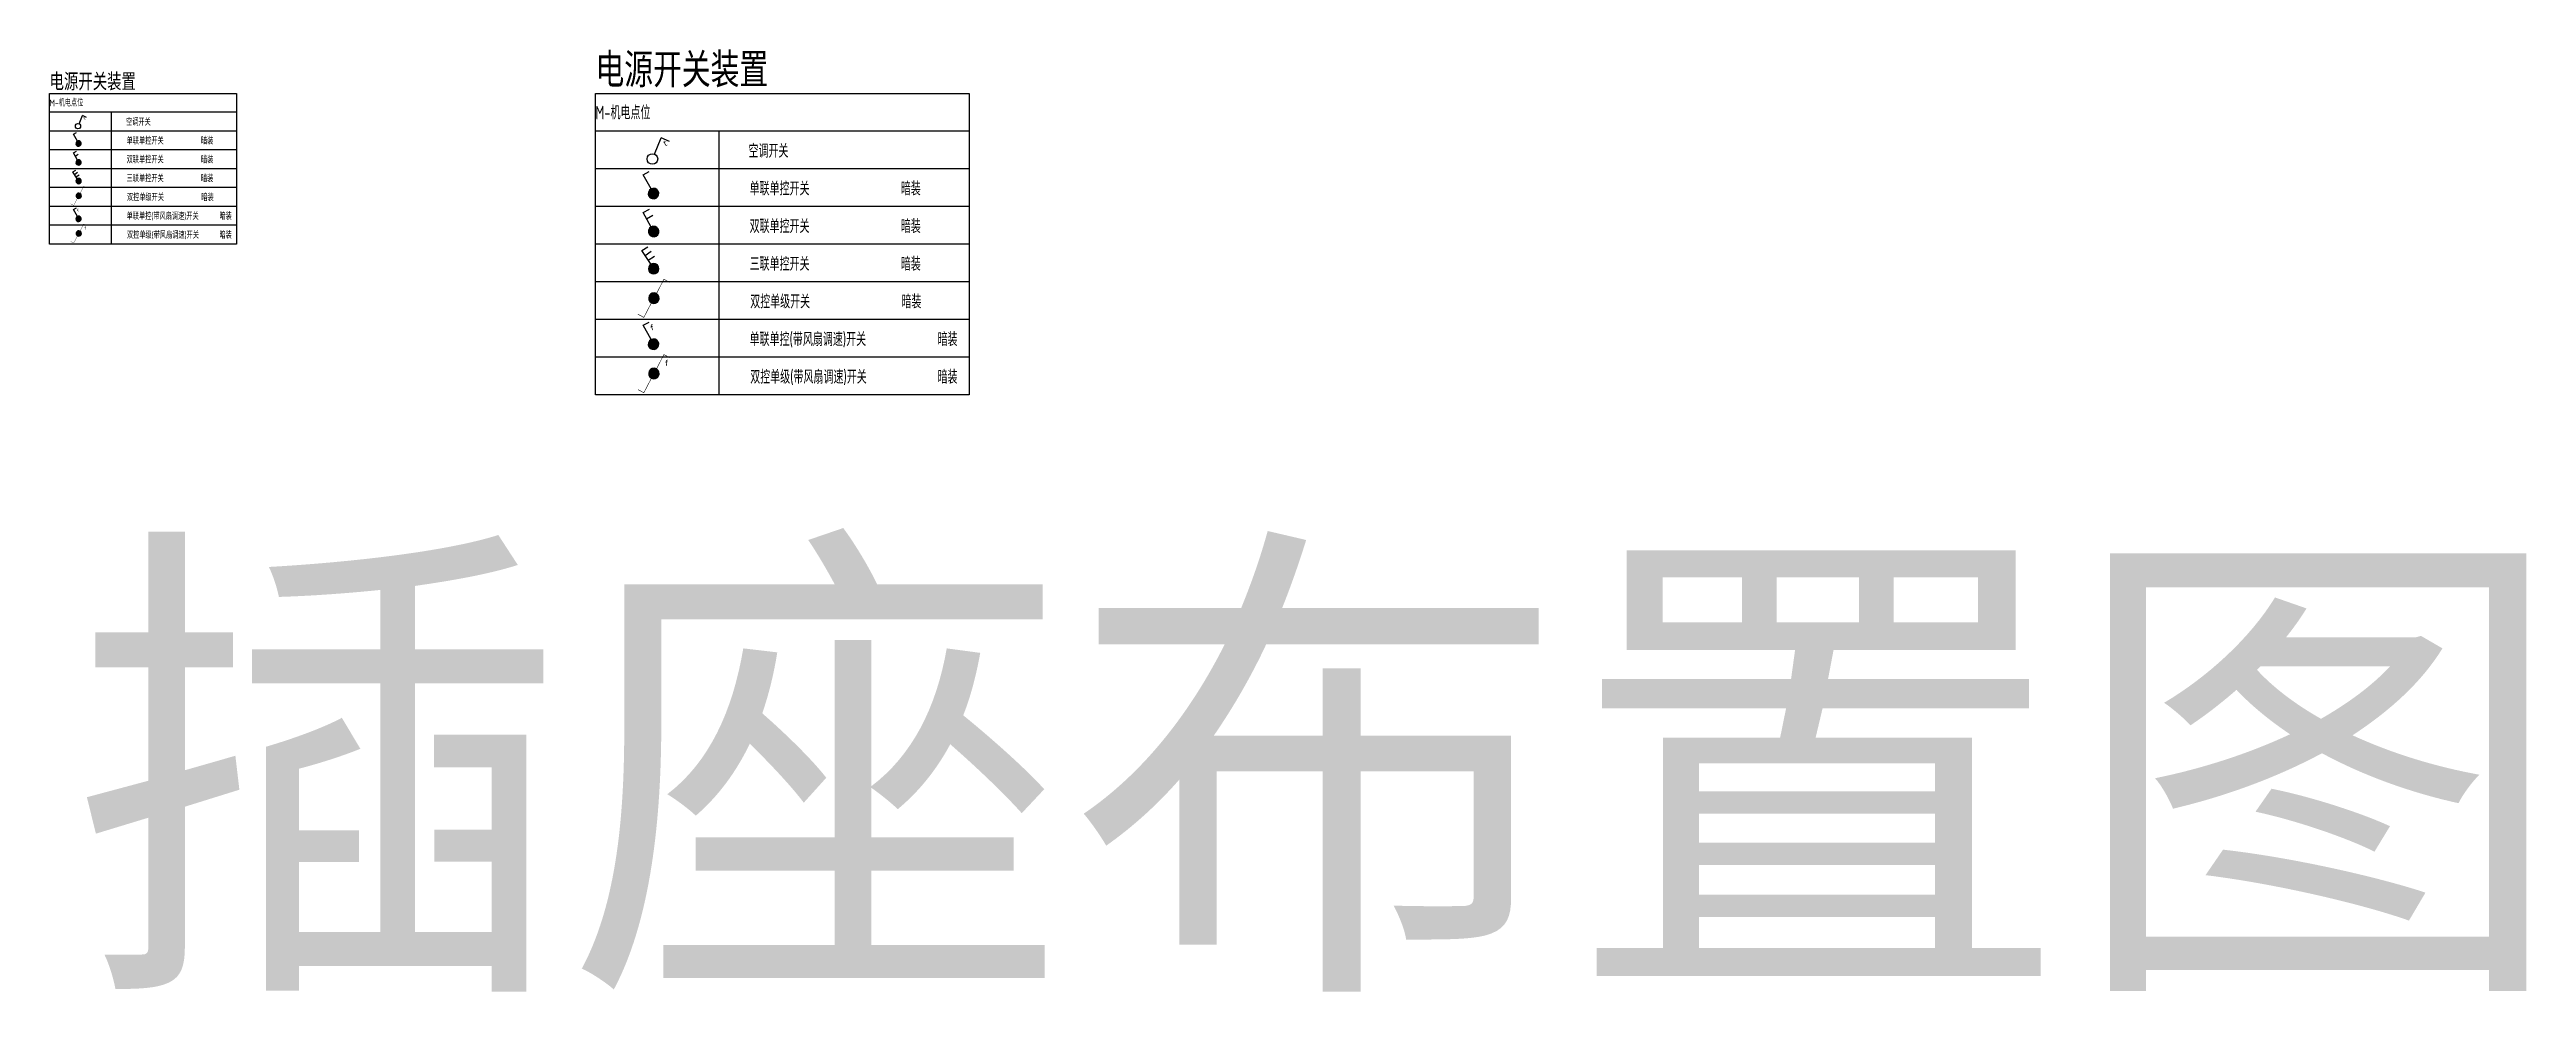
# Model space of a CAD drawing. Header units: millimetres. Extents: x -133666 to 228300, y -346623 to 180165.
# Drawn here: x 44070 to 80574, y -183580 to -169684 of the extents above; entities that cross this region are included whole.
import ezdxf
from ezdxf.enums import TextEntityAlignment as Align

# ---------------------------------------------------------------- set-up
doc = ezdxf.new("R2010")
doc.units = ezdxf.units.MM
doc.header["$LTSCALE"] = 1000
doc.layers.get('0').update_dxf_attribs({"linetype": 'CONTINUOUS'})
for name, color, linetype in [('M-机电点位(布局空间)', 7, 'CONTINUOUS'), ('PUB_TEXT', 7, 'CONTINUOUS'), ('W-文字', 35, 'CONTINUOUS')]:
    doc.layers.add(name, color=color, linetype=linetype)
doc.styles.add('WORD-1', font='tssdeng.shx', dxfattribs={"width": 0.7, "bigfont": 'tssdchn.shx'})
doc.styles.add('XZ', font='', dxfattribs={"width": 0.7})
doc.styles.add('文字2', font='simhei.ttf')
doc.styles.add('黑体', font='simhei.ttf')
doc.styles.get('XZ').set_extended_font_data('SimSun')

# ---------------------------------------------------------------- blocks, each defined once
blk = doc.blocks.new('单极限时开关 明装')
at = {"linetype": 'Continuous'}
for p in [(13.3, 13.3), (79.5, 35.4)]:
    blk.add_line(p, (57.5, 57.5), dxfattribs=at)
blk.add_circle((0, 0), 18.8)
at = {"lineweight": 120, "style": '文字2'}
blk.add_text('t', height=20, dxfattribs=at).set_placement((55.8, 25.2))
blk = doc.blocks.new('单联单控开关 暗装')
at = {"linetype": 'Continuous'}
h = blk.add_hatch(color=256, dxfattribs=at)
edge = h.paths.add_edge_path()
edge.add_ellipse((0, 0), major_axis=(-26.5, 8.4), ratio=1, start_angle=0, end_angle=360, ccw=False)
for p, q in [((-54, 100), (-23, 117)), ((-13, 25), (-54, 100))]:
    blk.add_line(p, q)
at = {"linetype": 'Continuous', "extrusion": (0, 0, -1)}
blk.add_ellipse((0, 0), major_axis=(-26.5, 8.4), ratio=1, start_param=1.546417, end_param=7.829602, dxfattribs=at)
blk = doc.blocks.new('双联单控开关 暗装')
at = {"linetype": 'Continuous'}
h = blk.add_hatch(color=256, dxfattribs=at)
edge = h.paths.add_edge_path()
edge.add_ellipse((0, 0), major_axis=(-26.8, 7.6), ratio=1, start_angle=0, end_angle=360, ccw=False)
for p, q in [((-55, 100), (-22, 118)), ((-12, 23), (-55, 100)), ((-37, 66), (-4, 86))]:
    blk.add_line(p, q, dxfattribs=at)
at = {"linetype": 'Continuous', "extrusion": (0, 0, -1)}
blk.add_ellipse((0, 0), major_axis=(-26.8, 7.6), ratio=1, start_param=1.568207, end_param=7.851392, dxfattribs=at)
blk = doc.blocks.new('三联单控开关 暗装')
at = {"linetype": 'Continuous'}
h = blk.add_hatch(color=256, dxfattribs=at)
edge = h.paths.add_edge_path()
edge.add_ellipse((0, 0), major_axis=(-19.7, 19.7), ratio=1, start_angle=0, end_angle=360, ccw=False)
for p, q in [((-62, 96), (-30, 116)), ((-14, 22), (-62, 96)), ((-45, 70), (-13, 92)), ((-29, 45), (4, 67))]:
    blk.add_line(p, q, dxfattribs=at)
at = {"linetype": 'Continuous', "extrusion": (0, 0, -1)}
blk.add_ellipse((0, 0), major_axis=(-19.7, 19.7), ratio=1, start_param=4.559076237561083, end_param=10.84226154474067, dxfattribs=at)
blk = doc.blocks.new('双控单级开关 暗装')
at = {"linetype": 'Continuous'}
h = blk.add_hatch(color=256, dxfattribs=at)
edge = h.paths.add_edge_path()
edge.add_ellipse((5, 0), major_axis=(5.5, 27.3), ratio=1, start_angle=0, end_angle=360)
at = {"const_width": 3, "elevation": 1296}
for points in [[(-11, 23), (-59, 95), (-88, 75)], [(21, -22), (68, -94), (97, -74)]]:
    blk.add_lwpolyline(points, dxfattribs=at)
at = {"linetype": 'Continuous'}
for major_axis in [(5.5, 27.3), (-5.5, -27.3)]:
    blk.add_ellipse((5, 0, 1296), major_axis=major_axis, ratio=1, start_param=1.570356, end_param=7.853541, dxfattribs=at)

msp = doc.modelspace()

# ---------------------------------------------------------------- linework, layer by layer
at = {"layer": 'W-文字', "color": 249}
for p, q in [((46823.3, -170609.3), (44070, -170609.3)), ((44980.1, -170609.3), (44980.1, -172553.7)), ((46823.3, -170887.1), (44070, -170887.1)), ((46823.3, -171164.8), (44070, -171164.8)), ((57622.7, -170887.1), (52116.1, -170887.1)), ((53936.1, -170887.1), (53936.1, -174776)), ((46823.3, -171442.6), (44070, -171442.6)), ((57622.7, -171442.6), (52116.1, -171442.6)), ((46823.3, -171720.4), (44070, -171720.4)), ((46823.3, -171998.2), (44070, -171998.2)), ((46823.3, -172276), (44070, -172276)), ((57622.7, -171998.2), (52116.1, -171998.2)), ((46823.3, -172553.7), (44070, -172553.7)), ((57622.7, -172553.7), (52116.1, -172553.7)), ((57622.7, -173109.3), (52116.1, -173109.3)), ((57622.7, -173664.8), (52116.1, -173664.8)), ((57622.7, -174220.4), (52116.1, -174220.4)), ((57622.7, -174776), (52116.1, -174776))]:
    msp.add_line(p, q, dxfattribs=at)
for points in [[(44070, -170331.5), (46823.3, -170331.5), (46823.3, -172553.7)], [(44070, -172553.7), (44070, -170331.5)], [(52116.1, -170331.5), (57622.7, -170331.5), (57622.7, -174776)], [(52116.1, -174776), (52116.1, -170331.5)]]:
    msp.add_lwpolyline(points, dxfattribs=at)

# ---------------------------------------------------------------- block references
at = {"layer": 'M-机电点位(布局空间)', "color": 7}
for name, p, xscale, yscale, zscale, rotation in [('单极限时开关 明装', (44489.4, -170815.4), 2.074074074042287, 2.074074074043892, 2.074074074043892, 22.04904125176757), ('单极限时开关 明装', (52954.9, -171299.2), 4.14814814811155, 4.148148148087785, 4.148148148087785, 22.04904125161666), ('双控单级开关 暗装', (44493.7, -171843, -1810.4), -1.396369439445286, 1.396369439433329, 1.396369439446264, 186.268306999439), ('双控单级开关 暗装', (44493.7, -172398.6, -1810.4), -1.396369439445286, 1.396369439433329, 1.396369439446264, 186.268306999439), ('双控单级开关 暗装', (52963.5, -173354.6, -3620.7), -2.792738878919502, 2.792738878895761, 2.792738878892527, 186.2683069993737), ('双控单级开关 暗装', (52963.5, -174465.7, -3620.7), -2.792738878919502, 2.792738878895761, 2.792738878892527, 186.2683069993737)]:
    msp.add_blockref(name, p, dxfattribs=dict(at, xscale=xscale, yscale=yscale, zscale=zscale, rotation=rotation))
for name, p, xscale, yscale, zscale in [('双联单控开关 暗装', (44498.3, -171350.2), 1.396369439447881, 1.396369439433329, 1.396369439446264), ('单联单控开关 暗装', (44498, -171070.8), 1.396369439447881, 1.396369439433329, 1.396369439446264), ('三联单控开关 暗装', (44498.7, -171624.6), 1.395793079675059, 1.395793079660507, 1.395793079670208), ('单联单控开关 暗装', (52971.9, -171810.1), 2.792738878866658, 2.792738878895761, 2.792738878892527), ('单联单控开关 暗装', (44498, -172181.9), 1.396369439447881, 1.396369439433329, 1.396369439446264), ('双联单控开关 暗装', (52972.6, -172368.8), 2.792738878866658, 2.792738878895761, 2.792738878892527), ('三联单控开关 暗装', (52973.5, -172917.6), 2.791586159321014, 2.791586159350118, 2.791586159340416), ('单联单控开关 暗装', (52971.9, -174032.3), 2.792738878866658, 2.792738878895761, 2.792738878892527)]:
    msp.add_blockref(name, p, dxfattribs=dict(at, xscale=xscale, yscale=yscale, zscale=zscale))

# ---------------------------------------------------------------- texts
at = {"lineweight": 120, "style": '文字2'}
for height, rotation, p in [(41.5, 22.04904, (44480.4, -172083.5)), (41.5, 5.48341, (44580.6, -172342.5)), (83, 22.04904, (52936.7, -173835.6)), (83, 5.48341, (53137.2, -174353.6))]:
    msp.add_text('f', height=height, rotation=rotation, dxfattribs=at).set_placement(p)
at = {"layer": 'M-机电点位(布局空间)', "color": 7, "style": 'WORD-1', "width": 0.7}
for height, p in [(100, (44070, -170473.2)), (200, (52116.1, -170614.9))]:
    msp.add_text('M-机电点位', height=height, dxfattribs=at).set_placement(p, align=Align.MIDDLE_LEFT)
at = {"layer": 'PUB_TEXT', "style": '黑体'}
msp.add_text('插座布置图', height=5401.42, dxfattribs=at).set_placement((44348.1, -182983.1))
at = {"layer": 'W-文字', "color": 35, "ltscale": 1000, "style": 'XZ', "width": 0.7}
for height, p in [(444.44, (52116.1, -170193.5)), (222.22, (44070, -170262.5))]:
    msp.add_text('电源开关装置', height=height, dxfattribs=at).set_placement(p)
at = {"layer": 'W-文字', "color": 35, "style": 'WORD-1', "width": 0.7}
for s, height, p in [('空调开关', 100, (45198, -170756.4)), ('单联单控开关', 100, (45205.9, -171034.2)), ('空调开关', 200, (54371.9, -171181.3)), ('双联单控开关', 100, (45205.9, -171312)), ('三联单控开关', 100, (45205.9, -171589.8)), ('双控单级开关', 100, (45210.4, -171867.5)), ('单联单控开关', 200, (54387.9, -171736.9)), ('单联单控(带风扇调速)开关', 100, (45205.9, -172145.3)), ('双联单控开关', 200, (54387.9, -172292.4)), ('双控单级(带风扇调速)开关', 100, (45210.4, -172423.1)), ('三联单控开关', 200, (54387.9, -172848)), ('双控单级开关', 200, (54396.8, -173403.5)), ('单联单控(带风扇调速)开关', 200, (54387.9, -173959.1)), ('双控单级(带风扇调速)开关', 200, (54396.8, -174514.7))]:
    msp.add_text(s, height=height, dxfattribs=at).set_placement(p, align=Align.MIDDLE_LEFT)
for height, p in [(100, (46393.2, -171034.2)), (100, (46393.2, -171312)), (100, (46393.2, -171589.8)), (100, (46398.2, -171867.5)), (200, (56762.5, -171736.9)), (100, (46664.6, -172145.3)), (200, (56762.5, -172292.4)), (100, (46664.2, -172423.1)), (200, (56762.5, -172848)), (200, (56772.4, -173403.5)), (200, (57305.2, -173959.1)), (200, (57304.4, -174514.7))]:
    msp.add_text('暗装', height=height, dxfattribs=at).set_placement(p, align=Align.MIDDLE_CENTER)

doc.saveas('drawing.dxf')
